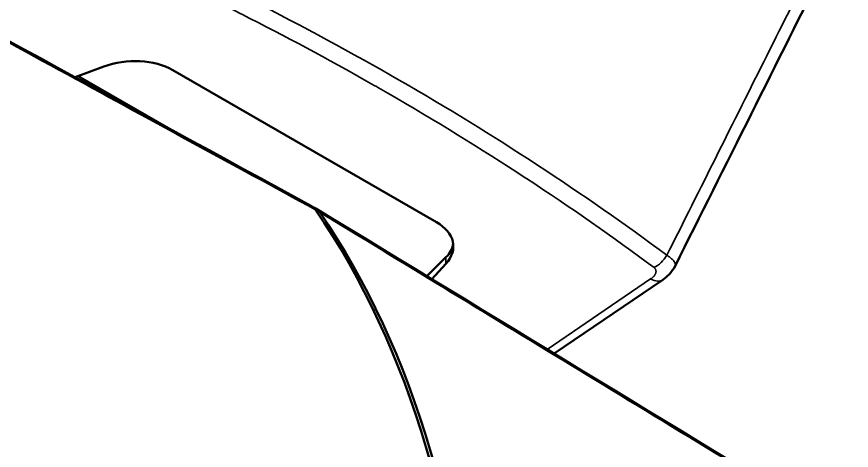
# Model space of a CAD drawing. Header units: millimetres. Extents: x 40 to 2195, y 40 to 1687.
# Drawn here: x 1675.3 to 1747.8, y 270.8 to 308.6 of the extents above; entities that cross this region are included whole.
import ezdxf

# ---------------------------------------------------------------- set-up
doc = ezdxf.new("R2010")
doc.units = ezdxf.units.MM
doc.header["$LTSCALE"] = 8
doc.layers.add('Visible (ISO)', color=7, linetype='Continuous', lineweight=50)
doc.layers.add('Visible Narrow (ISO)', color=7, linetype='Continuous', lineweight=35)

msp = doc.modelspace()

# ---------------------------------------------------------------- linework, layer by layer
at = {"layer": 'Visible (ISO)'}
for p, q in [((1680.354, 303.306), (1682.847, 304.237)), ((1680.384, 303.317), (1680.384, 303.29)), ((1680.623, 303.407), (1688.46, 298.882)), ((1711.752, 290.695), (1688.843, 303.922)), ((1684.265, 301.304), (1684.265, 301.172)), ((1711.966, 301.03), (1711.966, 301.03)), ((1714.552, 299.461), (1714.552, 299.461)), ((1710.917, 285.999), (1712.57, 287.641)), ((1712.57, 287.077), (1711.353, 285.733)), ((1732.485, 286.875), (1732.485, 286.875)), ((1731.416, 285.689), (1721.98, 279.255))]:
    msp.add_line(p, q, dxfattribs=at)
for centre, major_axis, ratio, start_param, end_param in [((1687.445, 310.343), (12.494, 0), 0.57735, 5.969931, 5.969932), ((1685.307, 301.667), (-4.998, -0.24), 0.606728, 3.897921, 5.197771), ((1709.537, 302.527), (-1.75, 0), 0.57735, 2.304959, 2.304968), ((1718.682, 299.805), (-2.5, 4.33), 0.57735, 1.539102, 1.53911), ((1717.975, 298.58), (-1.5, 2.598), 0.57735, 1.279186, 1.279196), ((1723.278, 295.518), (1.5, -2.598), 0.57735, 6.226834, 6.226844), ((1722.925, 293.273), (2, 0), 0.57735, 5.883499, 5.883511), ((1608.208, 177.145), (75.626, 130.988), 0.57735, 5.550775, 6.013507), ((1608.561, 176.941), (75.626, 130.988), 0.57735, 5.550775, 6.013507), ((1708.217, 288.44), (-4.998, -0.24), 0.606728, 2.598072, 3.897921), ((1708.217, 289.08), (-5, 0.074), 0.567188, 2.635569, 3.075245)]:
    msp.add_ellipse(centre, major_axis=major_axis, ratio=ratio, start_param=start_param, end_param=end_param, dxfattribs=at)
for points in [[(1653.773, 317.812), (1669.476, 309.243), (1685.18, 300.673), (1700.883, 292.102)], [(1745.709, 313.301), (1741.302, 304.493), (1736.894, 295.686), (1732.487, 286.879)], [(1701.278, 291.874), (1716.665, 282.494), (1732.053, 273.114), (1747.44, 263.734)]]:
    msp.add_open_spline(points, degree=3, dxfattribs=at)
for points, knots in [([(1701.249, 291.766), (1701.158, 291.898), (1701.048, 292.004), (1700.907, 292.089), (1700.895, 292.096), (1700.883, 292.102)], [0.000001, 0.000001, 0.000001, 0.000001, 0.07784141, 0.07784141, 0.08516495, 0.08516495, 0.08516495, 0.08516495]), ([(1701.07, 291.971), (1701.141, 291.947), (1701.209, 291.916), (1701.401, 291.8), (1701.512, 291.694), (1701.602, 291.562)], [0.2004381, 0.2004381, 0.2004381, 0.2004381, 0.2390952, 0.2390952, 0.3169356, 0.3169356, 0.3169356, 0.3169356]), ([(1732.485, 286.875), (1732.35, 286.604), (1732.169, 286.358), (1731.797, 285.975), (1731.615, 285.824), (1731.42, 285.691)], [0, 0, 0, 0, 0.0946415, 0.0946415, 0.1690689, 0.1690689, 0.1690689, 0.1690689])]:
    msp.add_open_spline(points, degree=3, knots=knots, dxfattribs=at)
at = {"layer": 'Visible Narrow (ISO)'}
for p, q in [((1710.775, 301.738), (1710.775, 301.738)), ((1723.891, 293.422), (1723.891, 293.422)), ((1712.57, 287.641), (1712.57, 287.077)), ((1730.367, 285.756), (1721.374, 279.624))]:
    msp.add_line(p, q, dxfattribs=at)
for centre, major_axis, ratio, start_param, end_param in [((1730.584, 288.332), (-1.195, -1.603), 0.639163, 0.909136, 1.718665), ((1730.293, 287.344), (1.127, -1.652), 0.566133, 5.455899, 6.283189)]:
    msp.add_ellipse(centre, major_axis=major_axis, ratio=ratio, start_param=start_param, end_param=end_param, dxfattribs=at)
for points, knots in [([(1701.249, 291.766), (1697.645, 293.733), (1693.98, 295.733), (1690.272, 297.756), (1686.564, 299.779), (1682.813, 301.826), (1678.963, 303.927), (1675.113, 306.027), (1671.164, 308.183), (1667.03, 310.438), (1662.896, 312.694), (1658.578, 315.05), (1654.104, 317.491)], [0, 0, 0, 0, 0.25, 0.25, 0.25, 0.5, 0.5, 0.5, 0.75, 0.75, 0.75, 1, 1, 1, 1]), ([(1681.397, 315.184), (1685.945, 313.158), (1690.372, 311.052), (1694.681, 308.867), (1694.729, 308.843), (1694.778, 308.818), (1694.826, 308.794), (1698.621, 306.866), (1702.324, 304.877), (1705.933, 302.828), (1706.461, 302.528), (1706.988, 302.226), (1707.512, 301.923), (1707.516, 301.921), (1707.519, 301.919), (1707.523, 301.918), (1711.631, 299.545), (1715.615, 297.094), (1719.472, 294.565), (1719.508, 294.541), (1719.544, 294.517), (1719.581, 294.493), (1723.398, 291.986), (1727.091, 289.404), (1730.658, 286.744)], [0, 0, 0, 0, 0.2472214, 0.2472214, 0.2472214, 0.25, 0.25, 0.25, 0.4678795, 0.4678795, 0.4678795, 0.4997906, 0.4997906, 0.4997906, 0.5, 0.5, 0.5, 0.75, 0.75, 0.75, 0.7523598, 0.7523598, 0.7523598, 1, 1, 1, 1]), ([(1744.807, 313.866), (1743.359, 310.971), (1741.911, 308.076), (1739.014, 302.286), (1737.566, 299.391), (1734.67, 293.601), (1733.222, 290.707), (1731.774, 287.812)], [0, 0, 0, 0, 0.333333, 0.333333, 0.666667, 0.666667, 1, 1, 1, 1]), ([(1701.602, 291.562), (1705.133, 289.41), (1708.724, 287.22), (1712.357, 285.005), (1715.99, 282.79), (1719.665, 280.55), (1723.438, 278.249), (1727.211, 275.949), (1731.082, 273.589), (1735.134, 271.118), (1739.186, 268.647), (1743.419, 266.067), (1747.805, 263.392)], [0, 0, 0, 0, 0.25, 0.25, 0.25, 0.5, 0.5, 0.5, 0.75, 0.75, 0.75, 1, 1, 1, 1]), ([(1731.774, 287.812), (1731.875, 287.75), (1732.067, 287.621), (1732.302, 287.42), (1732.468, 287.211), (1732.529, 287.026), (1732.506, 286.917), (1732.485, 286.875)], [0, 0, 0, 0, 0.1428571, 0.2857143, 0.4285714, 0.5714286, 0.6662182, 0.6662182, 0.6662182, 0.6662182]), ([(1730.658, 286.744), (1730.668, 286.736), (1730.677, 286.729), (1730.686, 286.721), (1730.7, 286.709), (1730.714, 286.696), (1730.727, 286.682), (1730.733, 286.675), (1730.739, 286.669), (1730.744, 286.662), (1730.752, 286.653), (1730.759, 286.643), (1730.766, 286.633), (1730.777, 286.616), (1730.787, 286.599), (1730.796, 286.58), (1730.799, 286.574), (1730.802, 286.567), (1730.804, 286.56), (1730.809, 286.548), (1730.814, 286.535), (1730.817, 286.522), (1730.823, 286.503), (1730.827, 286.483), (1730.829, 286.462), (1730.83, 286.454), (1730.83, 286.445), (1730.831, 286.437), (1730.832, 286.421), (1730.831, 286.405), (1730.83, 286.389), (1730.829, 286.367), (1730.826, 286.344), (1730.82, 286.32), (1730.818, 286.31), (1730.816, 286.3), (1730.813, 286.29), (1730.808, 286.271), (1730.801, 286.252), (1730.793, 286.232), (1730.784, 286.209), (1730.773, 286.186), (1730.76, 286.162), (1730.753, 286.149), (1730.746, 286.136), (1730.738, 286.123), (1730.724, 286.101), (1730.709, 286.079), (1730.692, 286.056), (1730.673, 286.031), (1730.653, 286.007), (1730.63, 285.982), (1730.618, 285.968), (1730.605, 285.954), (1730.592, 285.941), (1730.571, 285.919), (1730.548, 285.898), (1730.524, 285.877), (1730.521, 285.874), (1730.517, 285.871), (1730.514, 285.868), (1730.491, 285.848), (1730.466, 285.828), (1730.44, 285.808), (1730.417, 285.791), (1730.393, 285.773), (1730.367, 285.756)], [0, 0, 0, 0, 0.042359, 0.042359, 0.042359, 0.111151, 0.111151, 0.111151, 0.142857, 0.142857, 0.142857, 0.187531, 0.187531, 0.187531, 0.259825, 0.259825, 0.259825, 0.285714, 0.285714, 0.285714, 0.332611, 0.332611, 0.332611, 0.400948, 0.400948, 0.400948, 0.428571, 0.428571, 0.428571, 0.477685, 0.477685, 0.477685, 0.543748, 0.543748, 0.543748, 0.571429, 0.571429, 0.571429, 0.622799, 0.622799, 0.622799, 0.6824, 0.6824, 0.6824, 0.714286, 0.714286, 0.714286, 0.76771, 0.76771, 0.76771, 0.82559, 0.82559, 0.82559, 0.857143, 0.857143, 0.857143, 0.906326, 0.906326, 0.906326, 0.913388, 0.913388, 0.913388, 0.959401, 0.959401, 0.959401, 1, 1, 1, 1])]:
    msp.add_open_spline(points, degree=3, knots=knots, dxfattribs=at)
msp.add_open_spline([(1682.265, 316.396), (1686.883, 314.335), (1695.883, 310.049), (1708.643, 303.135), (1720.655, 295.746), (1728.155, 290.507), (1731.774, 287.812)], degree=3, dxfattribs=at)

doc.saveas('drawing.dxf')
